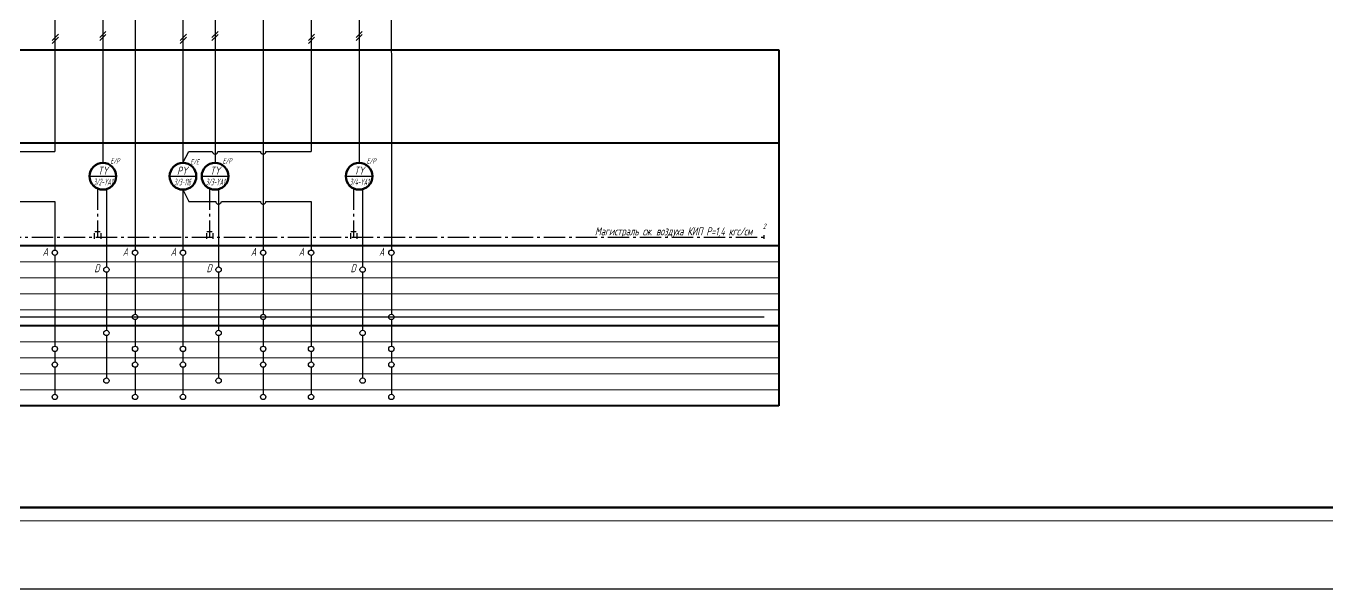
# Model space of a CAD drawing. Header units: millimetres. Extents: x -680 to 9204, y -4430 to 7779.
# Drawn here: x 3955.6 to 4443.4, y 6499 to 6709.9 of the extents above; entities that cross this region are included whole.
import ezdxf
from ezdxf.enums import TextEntityAlignment as Align

# ---------------------------------------------------------------- set-up
doc = ezdxf.new("R2010")
doc.units = ezdxf.units.MM
doc.linetypes.add('gost6', pattern=[12, 8, -1.5, 1, -1.5])
for name, color, linetype, lineweight in [('Выноска', 137, 'Continuous', 20), ('Датчики', 31, 'Continuous', 50), ('Связи', 95, 'Continuous', 25), ('Текст_КИП', 2, 'Continuous', 25), ('Толст.рамка', 7, 'Continuous', 60), ('Тонк.рамка', 10, 'Continuous', 20), ('Щиты_пульты', 5, 'Continuous', 40)]:
    doc.layers.add(name, color=color, linetype=linetype, lineweight=lineweight)
doc.layers.add('Осевая', color=130, linetype='gost6')
doc.styles.add('Simplex', font='simplex.shx', dxfattribs={"width": 0.7, "oblique": 15})

msp = doc.modelspace()

# ---------------------------------------------------------------- linework, layer by layer
for p, q in [((3983.238, 6705.597), (3985.547, 6707.906)), ((4025.306, 6705.597), (4027.616, 6707.906)), ((4079.314, 6705.597), (4081.623, 6707.906)), ((3965.394, 6704.536), (3967.703, 6706.845)), ((3965.394, 6703.406), (3967.703, 6705.715)), ((3983.238, 6704.467), (3985.547, 6706.777)), ((4013.436, 6704.536), (4015.746, 6706.845)), ((4013.436, 6703.406), (4015.746, 6705.715)), ((4025.306, 6704.467), (4027.616, 6706.777)), ((4061.465, 6704.536), (4063.774, 6706.845)), ((4061.465, 6703.406), (4063.774, 6705.715)), ((4079.314, 6704.467), (4081.623, 6706.777)), ((3979.408, 6653.624), (3989.408, 6653.624)), ((4009.402, 6653.624), (4019.402, 6653.624)), ((4021.476, 6653.624), (4031.476, 6653.624)), ((4075.484, 6653.624), (4085.484, 6653.624)), ((3475.373, 6600.929), (4232.379, 6600.929))]:
    msp.add_line(p, q)
for centre in [(3966.392, 6624.972), (3996.477, 6624.972), (4014.435, 6624.972), (4044.506, 6624.972), (4062.464, 6624.972), (4092.565, 6624.972), (3985.727, 6618.658), (4027.795, 6618.658), (4081.803, 6618.658), (3996.477, 6600.926), (4044.506, 6600.926), (4092.565, 6600.926), (3985.727, 6594.931), (4027.795, 6594.931), (4081.803, 6594.931), (3966.392, 6588.972), (3996.477, 6588.972), (4014.435, 6588.972), (4044.506, 6588.972), (4062.464, 6588.972), (4092.565, 6588.972), (3966.392, 6583.089), (3996.477, 6583.089), (4014.435, 6583.089), (4044.506, 6583.089), (4062.464, 6583.089), (4092.565, 6583.089), (3985.727, 6577.067), (4027.795, 6577.067), (4081.803, 6577.067), (3966.392, 6570.981), (3996.477, 6570.981), (4014.435, 6570.981), (4044.506, 6570.981), (4062.464, 6570.981), (4092.565, 6570.981)]:
    msp.add_circle(centre, 1)
at = {"layer": 'Выноска'}
for p, q in [((3429.495, 6621.594), (4237.799, 6621.594)), ((3429.495, 6615.594), (4237.799, 6615.594)), ((3429.495, 6609.594), (4237.799, 6609.594)), ((3429.495, 6603.594), (4237.799, 6603.594)), ((3429.495, 6591.594), (4237.799, 6591.594)), ((3429.495, 6585.594), (4237.799, 6585.594)), ((3429.495, 6579.594), (4237.799, 6579.594)), ((3429.495, 6573.594), (4237.799, 6573.594))]:
    msp.add_line(p, q, dxfattribs=at)
at = {"layer": 'Датчики'}
for centre in [(3984.393, 6653.624), (4014.434, 6653.624), (4026.461, 6653.624), (4080.469, 6653.624)]:
    msp.add_circle(centre, 5, dxfattribs=at)
at = {"layer": 'Осевая'}
for p, q in [((3982.321, 6649.038), (3982.328, 6630.869)), ((4024.389, 6649.038), (4024.396, 6630.869)), ((4078.396, 6649.038), (4078.404, 6630.869)), ((3477.732, 6630.872), (4232.379, 6630.872)), ((3981.153, 6632.254), (3981.153, 6630.254)), ((3983.328, 6632.765), (3981.328, 6632.765)), ((3983.58, 6632.254), (3983.58, 6630.254)), ((4023.222, 6632.254), (4023.222, 6630.254)), ((4025.396, 6632.765), (4023.396, 6632.765)), ((4025.648, 6632.254), (4025.648, 6630.254)), ((4077.229, 6632.254), (4077.229, 6630.254)), ((4079.403, 6632.765), (4077.403, 6632.765)), ((4079.655, 6632.254), (4079.655, 6630.254)), ((4232.379, 6630.131), (4232.379, 6631.613))]:
    msp.add_line(p, q, dxfattribs=at)
at = {"layer": 'Связи'}
for p, q in [((3984.393, 6974.49), (3984.393, 6658.656)), ((4026.461, 6974.49), (4026.461, 6658.656)), ((4080.469, 6974.49), (4080.469, 6658.656)), ((3966.391, 6922.86), (3966.391, 6679.768)), ((3996.404, 6922.695), (3996.48, 6679.15)), ((4014.434, 6922.86), (4014.434, 6679.149)), ((4044.433, 6922.695), (4044.509, 6679.15)), ((4062.462, 6922.86), (4062.462, 6679.149)), ((4092.495, 6922.695), (4092.568, 6679.15)), ((3966.391, 6679.768), (3966.391, 6662.968)), ((3996.48, 6679.15), (3996.48, 6625.972)), ((4014.434, 6679.149), (4014.434, 6658.624)), ((4044.509, 6679.15), (4044.509, 6625.972)), ((4062.462, 6679.149), (4062.462, 6662.968)), ((4092.568, 6679.15), (4092.568, 6625.972)), ((3949.428, 6662.968), (3966.391, 6662.968)), ((4014.434, 6658.624), (4016.681, 6662.968)), ((4016.681, 6662.968), (4025.407, 6662.968)), ((4027.515, 6662.968), (4043.455, 6662.968)), ((4045.563, 6662.968), (4062.462, 6662.968)), ((3949.428, 6644.238), (3966.391, 6644.239)), ((3966.391, 6644.236), (3966.392, 6625.972)), ((3985.727, 6648.828), (3985.727, 6619.658)), ((4014.434, 6648.624), (4014.435, 6625.972)), ((4014.434, 6648.624), (4016.681, 6644.236)), ((4016.681, 6644.236), (4026.731, 6644.237)), ((4027.784, 6648.747), (4027.795, 6619.658)), ((4028.84, 6644.237), (4043.455, 6644.238)), ((4045.563, 6644.238), (4062.462, 6644.239)), ((4062.462, 6644.236), (4062.464, 6625.972)), ((4081.791, 6648.747), (4081.803, 6619.658)), ((3966.392, 6623.972), (3966.392, 6589.972)), ((3996.477, 6623.972), (3996.477, 6601.926)), ((4014.435, 6623.972), (4014.435, 6589.972)), ((4044.506, 6623.972), (4044.506, 6601.926)), ((4062.464, 6623.972), (4062.464, 6589.972)), ((4092.565, 6623.972), (4092.565, 6601.926)), ((3985.727, 6617.658), (3985.727, 6595.931)), ((4027.795, 6617.658), (4027.795, 6595.931)), ((4081.803, 6617.658), (4081.803, 6595.931)), ((3996.477, 6599.926), (3996.477, 6589.972)), ((4044.506, 6599.926), (4044.506, 6589.972)), ((4092.565, 6599.926), (4092.565, 6589.972)), ((3985.727, 6593.931), (3985.727, 6578.067)), ((4027.795, 6593.931), (4027.795, 6578.067)), ((4081.803, 6593.931), (4081.803, 6578.067)), ((3966.392, 6587.972), (3966.392, 6584.089)), ((3996.477, 6587.972), (3996.477, 6584.089)), ((4014.435, 6587.972), (4014.435, 6584.089)), ((4044.506, 6587.972), (4044.506, 6584.089)), ((4062.464, 6587.972), (4062.464, 6584.089)), ((4092.565, 6587.972), (4092.565, 6584.089)), ((3966.392, 6582.089), (3966.392, 6571.981)), ((3996.477, 6582.089), (3996.477, 6571.981)), ((4014.435, 6582.089), (4014.435, 6571.981)), ((4044.506, 6582.089), (4044.506, 6571.981)), ((4062.464, 6582.089), (4062.464, 6571.981)), ((4092.565, 6582.089), (4092.565, 6571.981)), ((3373.142, 6499.044), (4214.142, 6499.044)), ((4214.142, 6499.044), (4634.642, 6499.044))]:
    msp.add_line(p, q, dxfattribs=at)
for centre, end in [((4026.461, 6662.968), 0), ((4044.509, 6662.968), 0), ((4027.786, 6644.237), 0.00341), ((4044.509, 6644.238), 0.00341)]:
    msp.add_arc(centre, 1.054, 180, end, dxfattribs=at)
at = {"layer": 'Толст.рамка'}
msp.add_line((4629.642, 6529.589), (3393.14, 6529.589), dxfattribs=at)
at = {"layer": 'Тонк.рамка'}
msp.add_line((4634.642, 6524.597), (3373.142, 6524.597), dxfattribs=at)
at = {"layer": 'Щиты_пульты', "color": 5}
for p, q in [((3401.494, 6701.01), (4237.799, 6701.009)), ((4237.799, 6666.01), (3415.494, 6666.01)), ((4237.799, 6627.594), (3422.491, 6627.594)), ((4237.799, 6597.594), (3408.493, 6597.595)), ((4237.799, 6567.594), (3401.493, 6567.594))]:
    msp.add_line(p, q, dxfattribs=at)
at = {"layer": 'Щиты_пульты', "color": 5, "ltscale": 0.6}
msp.add_line((4237.799, 6701.01), (4237.799, 6567.594), dxfattribs=at)

# ---------------------------------------------------------------- texts
at = {"style": 'Simplex', "oblique": 15, "width": 0.6}
for s, p in [('А', (3963.788, 6623.839)), ('А', (3993.873, 6623.839)), ('А', (4011.831, 6623.839)), ('А', (4041.902, 6623.839)), ('А', (4059.86, 6623.839)), ('А', (4089.961, 6623.839)), ('D', (3983.123, 6617.686)), ('D', (4025.191, 6617.686)), ('D', (4079.199, 6617.686))]:
    msp.add_text(s, height=3, dxfattribs=at).set_placement(p, align=Align.RIGHT)
at = {"layer": 'Текст_КИП', "style": 'Simplex', "oblique": 15, "width": 0.6}
for s, height, p in [('Е/Р', 2, (3987.225, 6658.385)), ('Е/Е', 2, (4017.18, 6658.046)), ('Е/Р', 2, (4029.293, 6658.385)), ('Е/Р', 2, (4083.301, 6658.385)), ('Магистраль сж. воздуха КИП Р=1,4 кгс/см', 3, (4168.871, 6631.51)), ('2', 2, (4231.928, 6633.926))]:
    msp.add_text(s, height=height, dxfattribs=at).set_placement(p)
for s, p in [('TY', (3984.394, 6654.257)), ('РY', (4014.126, 6654.224)), ('TY', (4026.462, 6654.257)), ('TY', (4080.469, 6654.257))]:
    msp.add_text(s, height=3, dxfattribs=at).set_placement(p, align=Align.CENTER)
at = {"layer": 'Текст_КИП', "color": 4, "style": 'Simplex', "oblique": 15, "width": 0.45}
for s, p in [('3/2-YA1', (3984.427, 6650.221)), ('3/3-YA1', (4026.495, 6650.221)), ('3/4-YA1', (4080.502, 6650.221))]:
    msp.add_text(s, height=2.5, dxfattribs=at).set_placement(p, align=Align.CENTER)
msp.add_text('3/3-11б', height=2.5, dxfattribs=at).set_placement((4010.969, 6650.182))

doc.saveas('drawing.dxf')
